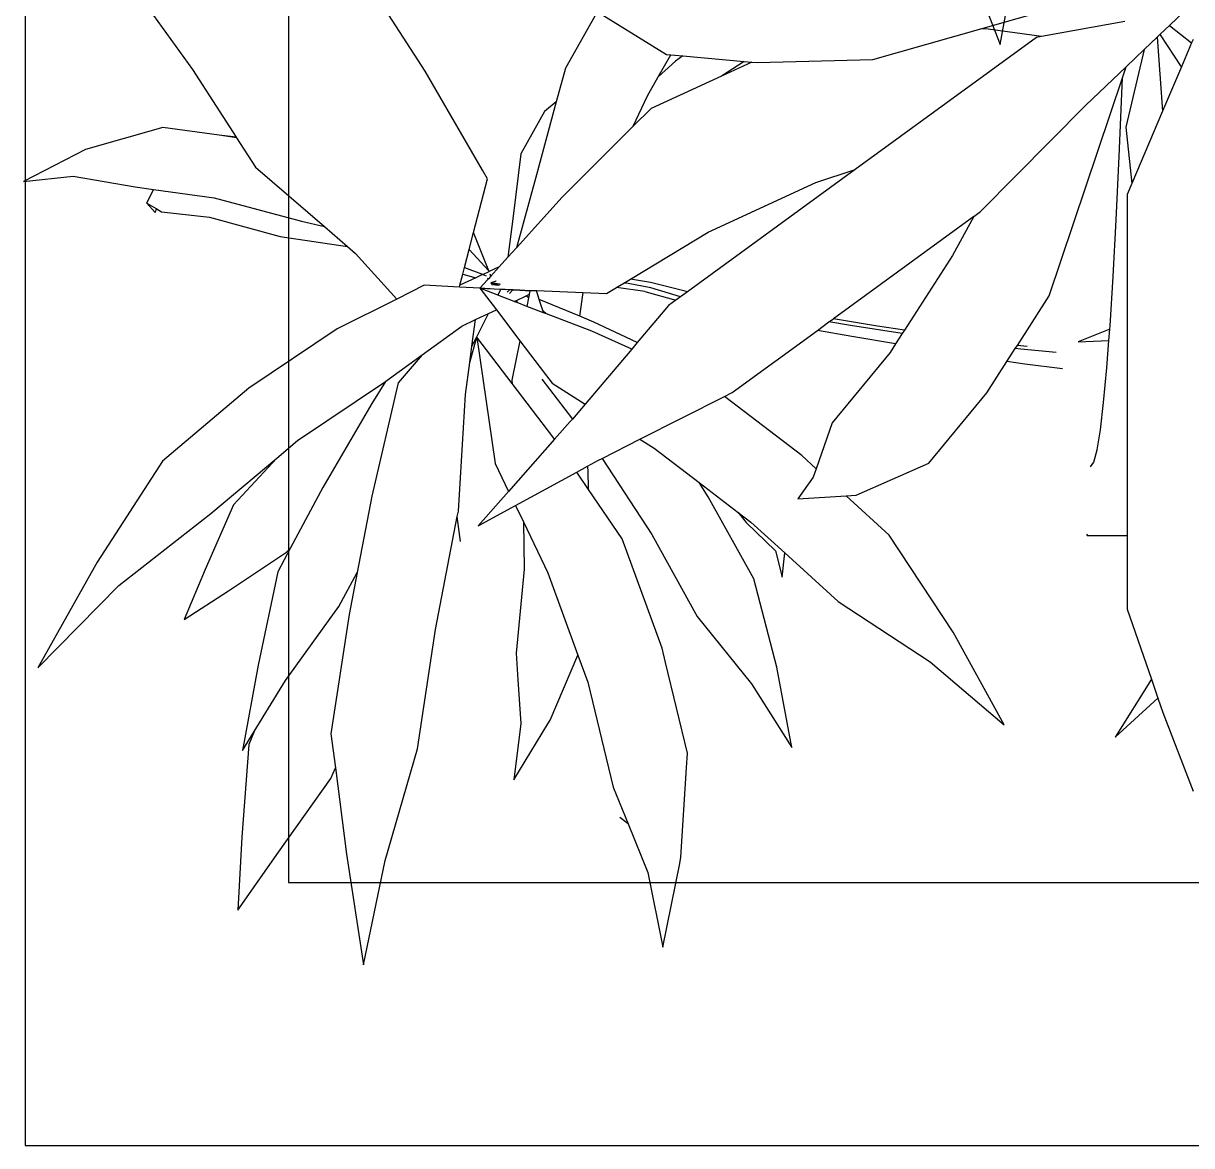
# Model space of a CAD drawing. Header units: metres. Extents: x -22 to 564, y 0 to 143.
# Drawn here: x 121.6928 to 121.9146, y 53.1696 to 53.3828 of the extents above; entities that cross this region are included whole.
import ezdxf
from ezdxf.enums import TextEntityAlignment as Align

# ---------------------------------------------------------------- set-up
doc = ezdxf.new("R2010")
doc.units = ezdxf.units.M
doc.layers.add('XREF 1N NEURO-ONCOLOGIA$0$Mobiliario Fijo', color=40, linetype='Continuous')
doc.layers.add('XREF 1N NEURO-ONCOLOGIA$0$TEX-MOB', color=4, linetype='Continuous')
doc.styles.add('XREF 1N NEURO-ONCOLOGIA$0$HANDLET', font='romans.shx')

# ---------------------------------------------------------------- blocks, each defined once
blk = doc.blocks.new('XREF 1N NEURO-ONCOLOGIA$0$A$C3610557F')
at = {"color": 52}
for p, q in [((1.3081, 0), (1.3688, 0.3255)), ((1.1959, 0.2905), (1.3081, 0))]:
    blk.add_line(p, q, dxfattribs=at)
blk = doc.blocks.new('XREF 1N NEURO-ONCOLOGIA$0$PLANTA CIRCULAR-02')
at = {"color": 72}
for p, q in [((-0.25179, 0.17367), (-0.24577, 0.21329)), ((-0.24577, 0.21329), (-0.23803, 0.17604)), ((-0.14427, 0.18025), (-0.13896, 0.20693)), ((-0.13896, 0.20693), (-0.1329, 0.177)), ((-0.29066, 0.19375), (-0.27613, 0.17302)), ((-0.28917, 0.16762), (-0.29066, 0.19375)), ((-0.15135, 0.16285), (-0.14427, 0.18025)), ((-0.23803, 0.17604), (-0.22651, 0.13608)), ((-0.1329, 0.177), (-0.13246, 0.17483)), ((-0.27613, 0.17302), (-0.25742, 0.14676)), ((-0.25581, 0.14293), (-0.25179, 0.17367)), ((-0.13246, 0.17483), (-0.13045, 0.14293)), ((-0.2867, 0.13462), (-0.28917, 0.16762)), ((-0.15664, 0.14984), (-0.15135, 0.16285)), ((0.03957, 0.12318), (0.0503, 0.15126)), ((-0.25742, 0.14676), (-0.25581, 0.14293)), ((-0.19213, 0.14717), (-0.17993, 0.12715)), ((-0.1896, 0.12706), (-0.19213, 0.14717)), ((-0.16571, 0.11237), (-0.15664, 0.14984)), ((-0.25741, 0.13075), (-0.25581, 0.14293)), ((-0.13045, 0.14293), (-0.13011, 0.13767)), ((-0.13011, 0.13767), (-0.13796, 0.10525)), ((-0.28891, 0.13674), (-0.28476, 0.12997)), ((-0.2833, 0.10621), (-0.28891, 0.13674)), ((-0.28476, 0.12997), (-0.2867, 0.13462)), ((-0.22651, 0.13608), (-0.22001, 0.09352)), ((-0.10724, 0.11289), (-0.09284, 0.13569)), ((-0.09284, 0.13569), (-0.09825, 0.1069)), ((-0.28476, 0.12997), (-0.27358, 0.11173)), ((-0.25091, 0.08819), (-0.25741, 0.13075)), ((0.02246, 0.13195), (0.03779, 0.11805)), ((0.03545, 0.11127), (0.02246, 0.13195)), ((-0.19066, 0.11152), (-0.1896, 0.12706)), ((-0.17993, 0.12715), (-0.17917, 0.1259)), ((-0.17917, 0.1259), (-0.16926, 0.10263)), ((-0.04346, 0.10501), (-0.01706, 0.12754)), ((-0.01706, 0.12754), (-0.03535, 0.09444)), ((0.03779, 0.11805), (0.03957, 0.12318)), ((0.03545, 0.11127), (0.03779, 0.11805)), ((-0.12667, 0.08886), (-0.10724, 0.11289)), ((-0.27358, 0.11173), (-0.25453, 0.08532)), ((-0.1913, 0.102), (-0.19066, 0.11152)), ((-0.16926, 0.10263), (-0.16571, 0.11237)), ((0.02681, 0.08627), (0.03545, 0.11127)), ((-0.36204, 0.10721), (-0.3331, 0.0778)), ((-0.34083, 0.06946), (-0.36204, 0.10721)), ((-0.27637, 0.07292), (-0.2833, 0.10621)), ((-0.13796, 0.10525), (-0.13919, 0.10019)), ((-0.09825, 0.1069), (-0.10649, 0.07541)), ((-0.07631, 0.08354), (-0.04346, 0.10501)), ((-0.18846, 0.07199), (-0.1913, 0.102)), ((-0.17994, 0.07331), (-0.16926, 0.10263)), ((-0.13919, 0.10019), (-0.15342, 0.06113)), ((-0.22001, 0.09352), (-0.2123, 0.05321)), ((-0.03535, 0.09444), (-0.05811, 0.0598)), ((-0.30982, 0.08997), (-0.2939, 0.07964)), ((-0.30231, 0.07211), (-0.30982, 0.08997)), ((-0.24803, 0.07317), (-0.25091, 0.08819)), ((-0.14287, 0.05953), (-0.12667, 0.08886)), ((-0.25453, 0.08532), (-0.24803, 0.07317)), ((-0.0954, 0.06619), (-0.07631, 0.08354)), ((0.02681, 0.0601), (0.02681, 0.08627)), ((-0.2939, 0.07964), (-0.27325, 0.06594)), ((-0.3331, 0.0778), (-0.30019, 0.05211)), ((-0.10649, 0.07541), (-0.12269, 0.04608)), ((-0.29213, 0.04903), (-0.30231, 0.07211)), ((-0.2718, 0.06437), (-0.27637, 0.07292)), ((-0.24281, 0.04587), (-0.24803, 0.07317)), ((-0.18871, 0.05511), (-0.17994, 0.07331)), ((-0.18871, 0.05511), (-0.18846, 0.07199)), ((-0.09875, 0.06542), (-0.09628, 0.07483)), ((-0.09628, 0.07483), (-0.0954, 0.06619)), ((-0.31755, 0.03338), (-0.34083, 0.06946)), ((-0.27325, 0.06594), (-0.2718, 0.06437)), ((-0.26025, 0.04278), (-0.2718, 0.06437)), ((-0.10918, 0.05534), (-0.09875, 0.06542)), ((-0.10756, 0.05513), (-0.0954, 0.06619)), ((-0.21113, 0.0621), (-0.2123, 0.05321)), ((-0.15342, 0.06113), (-0.16543, 0.04347)), ((-0.16063, 0.03244), (-0.14287, 0.05953)), ((-0.05811, 0.0598), (-0.07353, 0.04579)), ((0.0123, 0.05942), (0.01266, 0.0601)), ((0.02681, 0.0601), (0.01266, 0.0601)), ((0.02681, -0.06178), (0.02681, 0.0601)), ((-0.20489, 0.05654), (-0.19153, 0.04925)), ((-0.19398, 0.04418), (-0.20489, 0.05654)), ((-0.19153, 0.04925), (-0.18871, 0.05511)), ((-0.11204, 0.05171), (-0.10918, 0.05534)), ((-0.11204, 0.05171), (-0.10756, 0.05513)), ((-0.30019, 0.05211), (-0.27675, 0.03236)), ((-0.2123, 0.05321), (-0.21191, 0.0512)), ((-0.21191, 0.0512), (-0.2094, 0.00956)), ((-0.12598, 0.04106), (-0.11204, 0.05171)), ((-0.27675, 0.03236), (-0.29213, 0.04903)), ((-0.19153, 0.04925), (-0.16962, 0.0373)), ((-0.12269, 0.04608), (-0.12598, 0.04106)), ((-0.0907, 0.04679), (-0.07353, 0.04579)), ((-0.08527, 0.03914), (-0.0907, 0.04679)), ((-0.24284, 0.01284), (-0.26025, 0.04278)), ((-0.23342, 0.00542), (-0.24281, 0.04587)), ((-0.19879, 0.03419), (-0.19398, 0.04418)), ((-0.17757, 0.0256), (-0.19398, 0.04418)), ((-0.16543, 0.04347), (-0.16962, 0.0373)), ((-0.16543, 0.04347), (-0.16553, 0.03647)), ((-0.07353, 0.04579), (-0.06991, 0.04557)), ((-0.06991, 0.04557), (-0.044, 0.03413)), ((-0.14206, 0.02878), (-0.12598, 0.04106)), ((-0.08421, 0.03608), (-0.08527, 0.03914)), ((-0.28665, 0.00735), (-0.31755, 0.03338)), ((-0.20529, -0.01091), (-0.19879, 0.03419)), ((-0.16962, 0.0373), (-0.16586, 0.03524)), ((-0.16553, 0.03647), (-0.16586, 0.03524)), ((-0.16586, 0.03524), (-0.16188, 0.03307)), ((-0.08421, 0.03608), (-0.08937, 0.03139)), ((-0.0785, 0.01968), (-0.08421, 0.03608)), ((-0.044, 0.03413), (-0.02333, 0.009)), ((0.01372, 0.03542), (0.01491, 0.03372)), ((0.01491, 0.03372), (0.01609, 0.02933)), ((-0.27675, 0.03236), (-0.26929, 0.02608)), ((-0.16188, 0.03307), (-0.16063, 0.03244)), ((-0.16063, 0.03244), (-0.14708, 0.02557)), ((-0.08937, 0.03139), (-0.11697, 0.0103)), ((0.01609, 0.02933), (0.01725, 0.02224)), ((-0.26929, 0.02608), (-0.23787, 0.00496)), ((-0.17757, 0.0256), (-0.17817, 0.02473)), ((-0.17197, 0.01925), (-0.17757, 0.0256)), ((-0.14708, 0.02557), (-0.14206, 0.02878)), ((-0.14708, 0.02557), (-0.11697, 0.0103)), ((-0.17817, 0.02473), (-0.19264, 0.00572)), ((0.01725, 0.02224), (0.01841, 0.01248)), ((-0.18209, 0.00414), (-0.17121, 0.01835)), ((-0.17121, 0.01835), (-0.17197, 0.01925)), ((-0.16669, 0.01302), (-0.17121, 0.01835)), ((-0.05782, -0.00545), (-0.0785, 0.01968)), ((-0.23787, 0.00496), (-0.24284, 0.01284)), ((-0.17845, 0.00549), (-0.16669, 0.01302)), ((-0.15004, -0.00661), (-0.16669, 0.01302)), ((-0.2094, 0.00956), (-0.20784, -0.0018)), ((-0.11697, 0.0103), (-0.11422, 0.00891)), ((-0.11422, 0.00891), (-0.08375, -0.01331)), ((-0.02333, 0.009), (-0.01613, -0.00216)), ((0.01841, 0.01248), (0.01956, 0.00008)), ((-0.2551, -0.01386), (-0.28665, 0.00735)), ((-0.23787, 0.00496), (-0.23774, 0.00487)), ((-0.23774, 0.00487), (-0.2248, -0.00454)), ((-0.2248, -0.00454), (-0.23342, 0.00542)), ((-0.19264, 0.00572), (-0.20529, -0.01091)), ((-0.19277, 0.00452), (-0.19264, 0.00572)), ((-0.18994, -0.00958), (-0.19277, 0.00452)), ((-0.18076, 0.00246), (-0.17845, 0.00549)), ((-0.18994, -0.00958), (-0.18076, 0.00246)), ((0.00367, 0.00046), (-0.0097, -0.00122)), ((0.01956, 0.00008), (0.02028, -0.00965)), ((-0.20784, -0.0018), (-0.20704, -0.00765)), ((-0.20784, -0.0018), (-0.20529, -0.01091)), ((-0.0097, -0.00122), (-0.01613, -0.00216)), ((-0.01613, -0.00216), (-0.01314, -0.00679)), ((-0.2248, -0.00454), (-0.21062, -0.01484)), ((-0.20704, -0.00765), (-0.20547, -0.01074)), ((-0.20704, -0.00765), (-0.20574, -0.01714)), ((-0.15004, -0.00661), (-0.16431, -0.01296)), ((-0.14803, -0.00898), (-0.15004, -0.00661)), ((-0.05588, -0.00846), (-0.05782, -0.00545)), ((-0.01112, -0.00654), (-0.01314, -0.00679)), ((-0.01314, -0.00679), (-0.0124, -0.00794)), ((-0.00892, -0.00757), (-0.0124, -0.00794)), ((-0.0124, -0.00794), (-0.001, -0.02562)), ((0.0015, -0.00545), (-0.01112, -0.00654)), ((-0.20547, -0.01074), (-0.20109, -0.01933)), ((-0.20529, -0.01091), (-0.20547, -0.01074)), ((-0.19835, -0.02063), (-0.18994, -0.00958)), ((-0.14803, -0.00898), (-0.16359, -0.01629)), ((-0.13686, -0.02214), (-0.14803, -0.00898)), ((-0.07146, -0.01111), (-0.08375, -0.01331)), ((-0.05348, -0.01218), (-0.0719, -0.01503)), ((-0.05588, -0.00846), (-0.07146, -0.01111)), ((-0.05348, -0.01218), (-0.05588, -0.00846)), ((-0.05272, -0.01336), (-0.05348, -0.01218)), ((0.00928, -0.00925), (0.02028, -0.00965)), ((0.02059, -0.01371), (0.00928, -0.00925)), ((0.02028, -0.00965), (0.02059, -0.01371)), ((-0.23391, -0.02449), (-0.2551, -0.01386)), ((-0.21062, -0.01484), (-0.20574, -0.01714)), ((-0.16431, -0.01296), (-0.18043, -0.01916)), ((-0.16359, -0.01629), (-0.16849, -0.01832)), ((-0.08375, -0.01331), (-0.07962, -0.01632)), ((-0.0719, -0.01503), (-0.07962, -0.01632)), ((-0.07962, -0.01632), (-0.07807, -0.01746)), ((-0.06234, -0.01483), (-0.07807, -0.01746)), ((-0.05272, -0.01336), (-0.06234, -0.01483)), ((-0.0355, -0.04007), (-0.05272, -0.01336)), ((0.02059, -0.01371), (0.02068, -0.01495)), ((0.02068, -0.01495), (0.02179, -0.03257)), ((-0.20574, -0.01714), (-0.20109, -0.01933)), ((-0.20421, -0.02832), (-0.19835, -0.02063)), ((-0.20109, -0.01933), (-0.19835, -0.02063)), ((-0.18155, -0.0196), (-0.18746, -0.02187)), ((-0.16849, -0.01832), (-0.18306, -0.02438)), ((-0.18179, -0.02038), (-0.18306, -0.02438)), ((-0.18043, -0.01916), (-0.18179, -0.02038)), ((-0.18155, -0.0196), (-0.18179, -0.02038)), ((-0.18043, -0.01916), (-0.18155, -0.0196)), ((-0.16849, -0.01832), (-0.16737, -0.02682)), ((-0.02798, -0.05398), (-0.07807, -0.01746)), ((-0.24857, -0.0408), (-0.23391, -0.02449)), ((-0.22412, -0.0294), (-0.23391, -0.02449)), ((-0.19199, -0.02362), (-0.19778, -0.02585)), ((-0.19098, -0.02323), (-0.19199, -0.02362)), ((-0.19199, -0.02362), (-0.1915, -0.02385)), ((-0.1915, -0.02385), (-0.19098, -0.02323)), ((-0.1915, -0.02385), (-0.19118, -0.024)), ((-0.19118, -0.024), (-0.19094, -0.02321)), ((-0.19118, -0.024), (-0.18771, -0.02563)), ((-0.19094, -0.02321), (-0.19098, -0.02323)), ((-0.18746, -0.02187), (-0.19094, -0.02321)), ((-0.18686, -0.02487), (-0.18771, -0.02563)), ((-0.18686, -0.02487), (-0.18746, -0.02187)), ((-0.18666, -0.02588), (-0.18686, -0.02487)), ((-0.18306, -0.02438), (-0.18404, -0.0275)), ((-0.14535, -0.02713), (-0.13424, -0.02406)), ((-0.13424, -0.02406), (-0.13686, -0.02214)), ((-0.1326, -0.02525), (-0.13424, -0.02406)), ((-0.21153, -0.02872), (-0.22412, -0.0294)), ((-0.20421, -0.02832), (-0.21153, -0.02872)), ((-0.21153, -0.02872), (-0.21134, -0.02946)), ((-0.19807, -0.02596), (-0.20421, -0.02832)), ((-0.20421, -0.02832), (-0.19667, -0.02802)), ((-0.20056, -0.02812), (-0.20421, -0.02832)), ((-0.20146, -0.03137), (-0.20421, -0.02832)), ((-0.19778, -0.02585), (-0.19807, -0.02596)), ((-0.19778, -0.02585), (-0.19672, -0.02792)), ((-0.1957, -0.02786), (-0.19672, -0.02792)), ((-0.19672, -0.02792), (-0.19667, -0.02802)), ((-0.19667, -0.02802), (-0.19568, -0.02798)), ((-0.19524, -0.02784), (-0.1957, -0.02786)), ((-0.19568, -0.02798), (-0.1957, -0.02786)), ((-0.19568, -0.02798), (-0.19521, -0.02796)), ((-0.19524, -0.02784), (-0.1953, -0.02763)), ((-0.19521, -0.02796), (-0.19524, -0.02784)), ((-0.19521, -0.02796), (-0.19359, -0.02789)), ((-0.19453, -0.02692), (-0.19417, -0.02729)), ((-0.19417, -0.02729), (-0.19359, -0.02789)), ((-0.19367, -0.02642), (-0.19261, -0.02769)), ((-0.19359, -0.02789), (-0.19248, -0.02785)), ((-0.19229, -0.02768), (-0.19261, -0.02769)), ((-0.19261, -0.02769), (-0.19248, -0.02785)), ((-0.19248, -0.02785), (-0.19234, -0.02784)), ((-0.19234, -0.02784), (-0.19229, -0.02768)), ((-0.19234, -0.02784), (-0.1901, -0.02775)), ((-0.18987, -0.02754), (-0.19229, -0.02768)), ((-0.18987, -0.02754), (-0.1901, -0.02775)), ((-0.1901, -0.02775), (-0.18631, -0.02759)), ((-0.18636, -0.02735), (-0.18987, -0.02754)), ((-0.18771, -0.02563), (-0.18694, -0.026)), ((-0.18666, -0.02588), (-0.18694, -0.026)), ((-0.18694, -0.026), (-0.1866, -0.02616)), ((-0.1866, -0.02616), (-0.18666, -0.02588)), ((-0.1866, -0.02616), (-0.18649, -0.02621)), ((-0.18636, -0.02735), (-0.18658, -0.02625)), ((-0.18631, -0.02759), (-0.18636, -0.02735)), ((-0.18631, -0.02759), (-0.18404, -0.0275)), ((-0.18404, -0.0275), (-0.16737, -0.02682)), ((-0.16737, -0.02682), (-0.159, -0.02649)), ((-0.159, -0.02649), (-0.15541, -0.02865)), ((-0.14535, -0.02713), (-0.15541, -0.02865)), ((-0.15541, -0.02865), (-0.15511, -0.02883)), ((-0.15511, -0.02883), (-0.15285, -0.0302)), ((-0.14317, -0.02844), (-0.15124, -0.03001)), ((-0.13099, -0.02731), (-0.14327, -0.03042)), ((-0.1326, -0.02525), (-0.14317, -0.02844)), ((-0.13017, -0.02702), (-0.1326, -0.02525)), ((-0.13017, -0.02702), (-0.13099, -0.02731)), ((-0.07029, -0.07069), (-0.13017, -0.02702)), ((-0.001, -0.02562), (0.02509, -0.1035)), ((-0.21134, -0.02946), (-0.21032, -0.03341)), ((-0.20562, -0.03212), (-0.21134, -0.02946)), ((-0.21032, -0.03341), (-0.20562, -0.03212)), ((-0.20327, -0.03321), (-0.20562, -0.03212)), ((-0.20359, -0.03344), (-0.20327, -0.03321)), ((-0.20359, -0.03344), (-0.20314, -0.03327)), ((-0.20314, -0.03327), (-0.20327, -0.03321)), ((-0.20314, -0.03327), (-0.20193, -0.03282)), ((-0.20108, -0.03423), (-0.20309, -0.0333)), ((-0.20158, -0.03198), (-0.20128, -0.03177)), ((-0.20117, -0.03169), (-0.20146, -0.03137)), ((-0.20128, -0.03177), (-0.20117, -0.03169)), ((-0.20031, -0.03265), (-0.20117, -0.03169)), ((-0.20031, -0.03265), (-0.2006, -0.03338)), ((-0.20033, -0.03025), (-0.19737, -0.0294)), ((-0.20033, -0.03025), (-0.19981, -0.0296)), ((-0.1972, -0.02984), (-0.20033, -0.03025)), ((-0.19875, -0.03079), (-0.20033, -0.03025)), ((-0.19728, -0.03599), (-0.20031, -0.03265)), ((-0.19748, -0.0293), (-0.19981, -0.0296)), ((-0.19858, -0.03084), (-0.19875, -0.03079)), ((-0.19868, -0.03086), (-0.19875, -0.03079)), ((-0.19841, -0.0309), (-0.19858, -0.03084)), ((-0.1972, -0.02984), (-0.19706, -0.02967)), ((-0.1972, -0.02984), (-0.19684, -0.0299)), ((-0.15124, -0.03001), (-0.15285, -0.0302)), ((-0.15285, -0.0302), (-0.15051, -0.03161)), ((-0.14327, -0.03042), (-0.15051, -0.03161)), ((-0.15051, -0.03161), (-0.12272, -0.04835)), ((0.02179, -0.03257), (0.02287, -0.05273)), ((-0.21032, -0.03341), (-0.20973, -0.03571)), ((-0.20973, -0.03571), (-0.20359, -0.03344)), ((-0.20973, -0.03571), (-0.20807, -0.04213)), ((-0.20106, -0.03455), (-0.20807, -0.04213)), ((-0.20106, -0.03455), (-0.20651, -0.04819)), ((-0.20096, -0.03429), (-0.20108, -0.03423)), ((-0.20096, -0.03429), (-0.20106, -0.03455)), ((-0.20086, -0.03433), (-0.20106, -0.03455)), ((-0.20086, -0.03433), (-0.20096, -0.03429)), ((-0.19728, -0.03599), (-0.20086, -0.03433)), ((-0.1942, -0.03941), (-0.19728, -0.03599)), ((-0.25141, -0.04325), (-0.24857, -0.0408)), ((-0.19116, -0.04278), (-0.1942, -0.03941)), ((-0.19243, -0.05312), (-0.1942, -0.03941)), ((-0.02798, -0.05398), (-0.0355, -0.04007)), ((-0.27549, -0.04685), (-0.25141, -0.04325)), ((-0.2597, -0.05039), (-0.25141, -0.04325)), ((-0.20807, -0.04213), (-0.20651, -0.04819)), ((-0.17487, -0.06082), (-0.19116, -0.04278)), ((-0.18402, -0.06887), (-0.19116, -0.04278)), ((-0.30075, -0.05371), (-0.27549, -0.04685)), ((-0.20651, -0.04819), (-0.20155, -0.06743)), ((-0.12272, -0.04835), (-0.08429, -0.06607)), ((-0.31789, -0.05563), (-0.30075, -0.05371)), ((-0.29902, -0.06068), (-0.26791, -0.05225)), ((-0.28429, -0.07158), (-0.2597, -0.05039)), ((-0.26791, -0.05225), (-0.2597, -0.05039)), ((-0.18957, -0.07639), (-0.19243, -0.05312)), ((-0.02798, -0.05398), (-0.02554, -0.05576)), ((0.02287, -0.05273), (0.02393, -0.0754)), ((-0.32008, -0.05541), (-0.32314, -0.05877)), ((-0.32314, -0.05877), (-0.31981, -0.05678)), ((-0.31981, -0.05678), (-0.32008, -0.05541)), ((-0.31981, -0.05678), (-0.31789, -0.05563)), ((-0.02554, -0.05576), (0.01204, -0.09375)), ((-0.32314, -0.05877), (-0.32072, -0.06364)), ((-0.32072, -0.06364), (-0.29902, -0.06068)), ((-0.14949, -0.08617), (-0.17487, -0.06082)), ((0.02847, -0.06569), (0.02681, -0.06178)), ((-0.36714, -0.0664), (-0.34938, -0.06841)), ((-0.34499, -0.07784), (-0.36714, -0.0664)), ((-0.34938, -0.06841), (-0.32727, -0.06454)), ((-0.32727, -0.06454), (-0.32072, -0.06364)), ((-0.08429, -0.06607), (-0.07029, -0.07069)), ((0.02637, -0.08581), (0.02847, -0.06569)), ((0.03942, -0.09152), (0.02847, -0.06569)), ((-0.20333, -0.0705), (-0.2238, -0.10583)), ((-0.20155, -0.06743), (-0.20333, -0.0705)), ((-0.17696, -0.09495), (-0.18402, -0.06887)), ((-0.00556, -0.11789), (-0.07029, -0.07069)), ((-0.29106, -0.0821), (-0.28429, -0.07158)), ((-0.31742, -0.08571), (-0.34499, -0.07784)), ((-0.18119, -0.0914), (-0.18957, -0.07639)), ((0.02393, -0.0754), (0.02509, -0.1035)), ((-0.29733, -0.08296), (-0.31742, -0.08571)), ((-0.30676, -0.1065), (-0.29117, -0.08227)), ((-0.29106, -0.0821), (-0.29733, -0.08296)), ((-0.29117, -0.08227), (-0.29733, -0.08296)), ((-0.29117, -0.08227), (-0.29106, -0.0821)), ((-0.14313, -0.09252), (-0.14949, -0.08617)), ((-0.14949, -0.08617), (-0.14439, -0.09704)), ((0.03284, -0.11355), (0.02637, -0.08581)), ((-0.17696, -0.09495), (-0.18119, -0.0914)), ((0.03749, -0.11798), (0.03942, -0.09152)), ((0.04616, -0.10741), (0.03942, -0.09152)), ((-0.17371, -0.10696), (-0.17696, -0.09495)), ((-0.118, -0.1041), (-0.14313, -0.09252)), ((0.01204, -0.09375), (0.0264, -0.10742)), ((-0.14439, -0.09704), (-0.14055, -0.1038)), ((-0.14055, -0.1038), (-0.13608, -0.11167)), ((-0.13436, -0.10939), (-0.14055, -0.1038)), ((-0.10717, -0.1091), (-0.118, -0.1041)), ((-0.10988, -0.10934), (-0.118, -0.1041)), ((0.02509, -0.1035), (0.0264, -0.10742)), ((-0.32857, -0.13659), (-0.30676, -0.1065)), ((-0.2238, -0.10583), (-0.24626, -0.14075)), ((-0.16213, -0.12734), (-0.17371, -0.10696)), ((0.0264, -0.10742), (0.03284, -0.11355)), ((0.04616, -0.10741), (0.03868, -0.11886)), ((0.0498, -0.11599), (0.04616, -0.10741)), ((-0.16165, -0.12672), (-0.13758, -0.1118)), ((-0.13758, -0.1118), (-0.13608, -0.11167)), ((-0.13608, -0.11167), (-0.13176, -0.11129)), ((-0.13176, -0.11129), (-0.13436, -0.10939)), ((-0.13176, -0.11129), (-0.10988, -0.10934)), ((-0.10988, -0.10934), (-0.10717, -0.1091)), ((-0.10717, -0.1091), (-0.10516, -0.10892)), ((-0.10516, -0.10892), (-0.06398, -0.11004)), ((-0.06398, -0.11004), (-0.02541, -0.12098)), ((0.03284, -0.11355), (0.03749, -0.11798)), ((0.04194, -0.1222), (0.0498, -0.11599)), ((0.0503, -0.11718), (0.0498, -0.11599)), ((-0.02286, -0.12084), (-0.02541, -0.12098)), ((-0.00376, -0.11822), (-0.02286, -0.12084)), ((-0.00376, -0.11822), (-0.00556, -0.11789)), ((0.026, -0.12362), (-0.00376, -0.11822)), ((0.03749, -0.11798), (0.03858, -0.11901)), ((0.03868, -0.11886), (0.03858, -0.11901)), ((0.03858, -0.11901), (0.03862, -0.11905)), ((0.03868, -0.11886), (0.03862, -0.11905)), ((0.03862, -0.11905), (0.04194, -0.1222)), ((-0.02541, -0.12098), (0.00054, -0.12836)), ((0.04194, -0.1222), (0.04753, -0.12753))]:
    blk.add_line(p, q, dxfattribs=at)
at = {"color": 54}
blk.add_line((-0.15135, 0.16285), (-0.15424, 0.16063), dxfattribs=at)
blk = doc.blocks.new('XREF 1N NEURO-ONCOLOGIA')
at = {"layer": 'XREF 1N NEURO-ONCOLOGIA$0$Mobiliario Fijo', "transparency": 33554687, "elevation": 0}
for points in [[(19.71844, 22.72372), (19.71844, 22.17372), (20.26844, 22.17372), (20.26844, 22.72372)], [(19.76844, 22.67372), (19.76844, 22.22372), (20.21844, 22.22372), (20.21844, 22.67372)]]:
    blk.add_lwpolyline(points, close=True, dxfattribs=at)
at = {"color": 2}
for name, p, xscale, yscale, zscale, rotation in [('XREF 1N NEURO-ONCOLOGIA$0$A$C3610557F', (19.92761, 22.73758, 0), 0.1521132627722445, 0.1521132627722445, 0.1521132627722445, 270), ('XREF 1N NEURO-ONCOLOGIA$0$PLANTA CIRCULAR-02', (19.86625, 22.52872, 0), -0.5320720665645394, 0.5320720665645394, 0.5320720665645394, 90.00000000000007)]:
    blk.add_blockref(name, p, dxfattribs=dict(at, xscale=xscale, yscale=yscale, zscale=zscale, rotation=rotation))
at = {"layer": 'XREF 1N NEURO-ONCOLOGIA$0$TEX-MOB', "style": 'XREF 1N NEURO-ONCOLOGIA$0$HANDLET'}
for p in [(1.70002, 4.58473, 0), (1.70735, 2.01378, 0)]:
    blk.add_attdef('234', text='', height=0.075, rotation=180, dxfattribs=at).set_placement(p, align=Align.MIDDLE_CENTER)

msp = doc.modelspace()

# ---------------------------------------------------------------- block references
at = {"rotation": 90}
msp.add_blockref('XREF 1N NEURO-ONCOLOGIA', (144.41686, 33.45112), dxfattribs=at)

doc.saveas('drawing.dxf')
